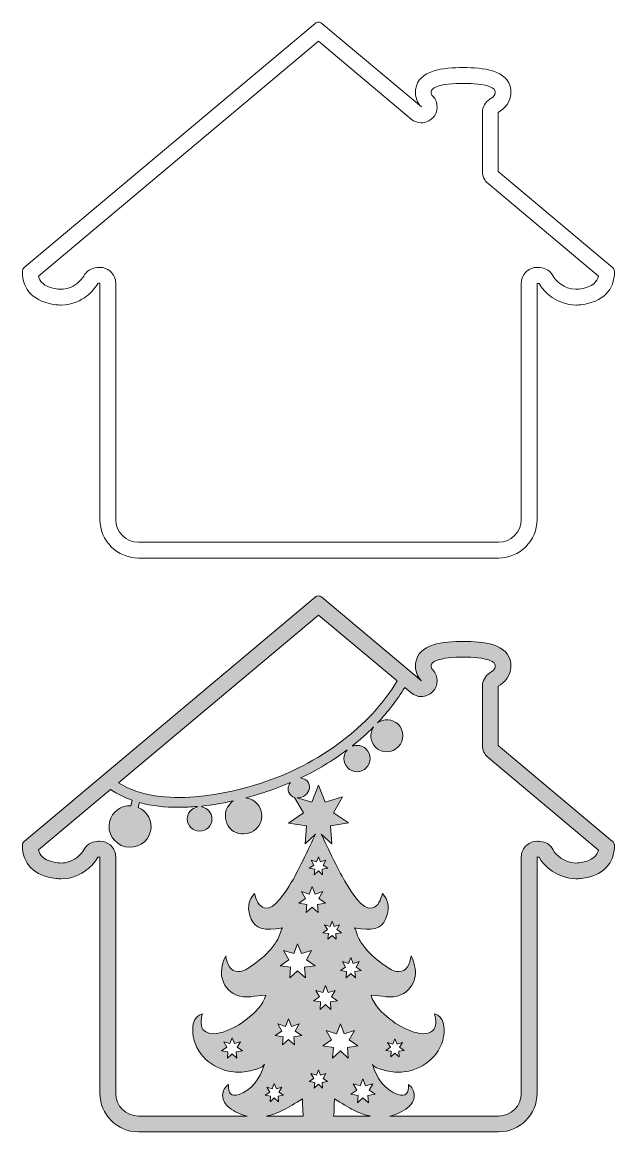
# Model space of a CAD drawing. Header units: millimetres. Extents: x -179 to 704, y -319 to -8.
# Drawn here: x 355.9 to 521.9, y -318.8 to -8.2 of the extents above; entities that cross this region are included whole.
import ezdxf

# ---------------------------------------------------------------- set-up
doc = ezdxf.new("R2010")
doc.units = ezdxf.units.MM
doc.header["$MEASUREMENT"] = 0
doc.layers.add('Layer 2', color=7, linetype='Continuous')
doc.layers.add('Layer 7', color=7, linetype='Continuous')

msp = doc.modelspace()

# ---------------------------------------------------------------- hatches: boundary and pattern name
at = {"layer": 'Layer 2'}
h = msp.add_hatch(color=4, dxfattribs=at)
h.dxf.hatch_style = 2
edge = h.paths.add_edge_path()
edge.add_spline(control_points=[(521.24, -237.54), (521.24, -237.54), (489.19, -210.65), (489.19, -210.65), (489.19, -210.65), (489.19, -194.13), (489.19, -194.13), (490.81, -193.1), (493.13, -191.21), (492.71, -187.69), (492.06, -182.18), (484.8, -181.54), (479.39, -181.54), (473.99, -181.54), (466.73, -182.18), (466.07, -187.69), (465.81, -189.9), (466.62, -191.46), (467.67, -192.57), (467.67, -192.57), (439.76, -169.17), (439.76, -169.17), (439.5, -168.95), (439.18, -168.84), (438.86, -168.84), (438.53, -168.84), (438.21, -168.95), (437.95, -169.17), (437.95, -169.17), (356.46, -237.54), (356.46, -237.54), (356.15, -237.81), (355.96, -238.19), (355.96, -238.6), (355.88, -243.8), (359.28, -247.2), (365.3, -247.93), (365.8, -247.99), (366.29, -248.02), (366.76, -248.02), (369.94, -248.02), (372.38, -246.7), (373.93, -245.51), (375.27, -244.48), (376.43, -243.14), (377.05, -241.96), (377.25, -241.95), (377.45, -241.93), (377.64, -241.9), (377.64, -241.9), (377.64, -308.07), (377.64, -308.07), (377.64, -314.01), (382.47, -318.84), (388.41, -318.84), (388.41, -318.84), (489.3, -318.84), (489.3, -318.84), (495.25, -318.84), (500.08, -314.01), (500.08, -308.07), (500.08, -308.07), (500.08, -241.91), (500.08, -241.91), (500.27, -241.94), (500.47, -241.95), (500.66, -241.97), (501.94, -244.44), (505.76, -248.01), (510.98, -248.01), (510.98, -248.01), (510.98, -248.01), (510.98, -248.01), (511.45, -248.01), (511.93, -247.99), (512.41, -247.93), (518.45, -247.2), (521.85, -243.79), (521.74, -238.59), (521.73, -238.19), (521.55, -237.81), (521.24, -237.54)], knot_values=[0, 0, 0, 0, 1, 1, 1, 2, 2, 2, 3, 3, 3, 4, 4, 4, 5, 5, 5, 6, 6, 6, 7, 7, 7, 8, 8, 8, 9, 9, 9, 10, 10, 10, 11, 11, 11, 12, 12, 12, 13, 13, 13, 14, 14, 14, 15, 15, 15, 16, 16, 16, 17, 17, 17, 18, 18, 18, 19, 19, 19, 20, 20, 20, 21, 21, 21, 22, 22, 22, 23, 23, 23, 24, 24, 24, 25, 25, 25, 26, 26, 26, 27, 27, 27, 27], degree=3, periodic=1)
edge = h.paths.add_edge_path()
edge.add_spline(control_points=[(438.86, -174.18), (438.86, -174.18), (460.86, -192.64), (460.86, -192.64), (453.39, -205.29), (439.15, -215.97), (422.56, -221.29), (414.43, -223.89), (395.04, -228.8), (382.83, -221.19), (382.83, -221.19), (438.86, -174.18), (438.86, -174.18)], knot_values=[0, 0, 0, 0, 1, 1, 1, 2, 2, 2, 3, 3, 3, 4, 4, 4, 4], degree=3, periodic=1)
edge = h.paths.add_edge_path()
edge.add_spline(control_points=[(416.6, -308.37), (414.34, -309.08), (413.57, -308.08), (413.64, -305.61), (412.72, -306.1), (412.03, -307.51), (412.02, -308.67), (412.01, -310.04), (412.84, -311.27), (413.83, -312.05), (415.39, -313.28), (417.09, -314.05), (418.85, -314.42), (418.85, -314.42), (388.41, -314.42), (388.41, -314.42), (384.91, -314.42), (382.07, -311.57), (382.07, -308.07), (382.07, -308.07), (382.07, -241.9), (382.07, -241.9), (382.07, -240.61), (381.5, -239.39), (380.53, -238.55), (379.72, -237.86), (378.69, -237.48), (377.64, -237.48), (377.42, -237.48), (377.2, -237.5), (376.98, -237.53), (376.92, -237.54), (376.86, -237.55), (376.8, -237.55), (375.25, -237.64), (373.86, -238.53), (373.13, -239.91), (372.86, -240.43), (372.15, -241.3), (371.23, -242.01), (369.86, -243.06), (368.35, -243.6), (366.76, -243.6), (366.46, -243.6), (366.15, -243.58), (365.83, -243.54), (363.87, -243.3), (362.36, -242.7), (361.46, -241.81), (360.97, -241.31), (360.64, -240.7), (360.49, -239.94), (360.49, -239.94), (380.63, -223.04), (380.63, -223.04), (382.51, -224.31), (384.56, -225.29), (386.7, -226.03), (386.7, -226.03), (386.35, -227.57), (386.35, -227.57), (383.55, -227.42), (380.98, -229.26), (380.34, -232.05), (379.62, -235.18), (381.6, -238.3), (384.77, -239.03), (387.94, -239.76), (391.1, -237.82), (391.82, -234.69), (392.46, -231.91), (390.95, -229.12), (388.37, -228.03), (388.37, -228.03), (388.69, -226.65), (388.69, -226.65), (392.22, -227.62), (395.96, -228), (399.67, -228), (401.45, -228), (403.22, -227.91), (404.97, -227.76), (404.97, -227.76), (404.97, -227.89), (404.97, -227.89), (403.35, -228.18), (402.12, -229.57), (402.12, -231.25), (402.12, -233.13), (403.66, -234.66), (405.58, -234.66), (407.49, -234.66), (409.03, -233.13), (409.03, -231.25), (409.03, -229.57), (407.8, -228.18), (406.18, -227.89), (406.18, -227.89), (406.18, -227.64), (406.18, -227.64), (409.31, -227.31), (412.29, -226.78), (414.99, -226.19), (413.67, -227.1), (412.8, -228.63), (412.8, -230.37), (412.8, -230.85), (412.87, -231.32), (413, -231.76), (413.41, -233.77), (415.16, -235.3), (417.29, -235.42), (417.49, -235.44), (417.69, -235.46), (417.89, -235.46), (420.7, -235.46), (422.98, -233.18), (422.98, -230.37), (422.98, -227.78), (421.05, -225.65), (418.56, -225.33), (420.42, -224.84), (422.06, -224.35), (423.41, -223.92), (426.01, -223.08), (428.55, -222.13), (431.01, -221.07), (430.34, -221.92), (430.17, -223.05), (430.66, -223.98), (430.98, -224.59), (431.52, -225.01), (432.15, -225.22), (432.15, -225.22), (434.64, -229.52), (434.64, -229.52), (434.64, -229.52), (430.44, -232.41), (430.44, -232.41), (430.44, -232.41), (435.48, -233.16), (435.48, -233.16), (435.48, -233.16), (435.12, -238.25), (435.12, -238.25), (435.12, -238.25), (438.03, -235.55), (438.03, -235.55), (436.38, -239.07), (432.68, -246.87), (431.16, -249.18), (429.66, -251.46), (426.65, -256.94), (423.68, -256.18), (422.15, -255.79), (421.41, -253.84), (420.9, -252.13), (418.97, -254.22), (418.87, -256.65), (420.05, -259.32), (421.23, -262), (423.85, -262.71), (428.75, -261.72), (428.53, -261.76), (427.83, -264.17), (427.66, -264.52), (427.08, -265.65), (426.37, -266.67), (425.58, -267.6), (424.02, -269.45), (422.16, -270.94), (420.27, -272.29), (419.07, -273.14), (417.79, -273.97), (416.39, -274), (414.12, -274.04), (413.19, -271.84), (412.9, -269.61), (412.07, -270.69), (411.49, -273.93), (411.74, -275.25), (412.19, -277.74), (413.67, -279.6), (415.74, -280.48), (418.6, -281.69), (421.22, -280.66), (424.09, -280.6), (423.46, -283.35), (420.85, -285.65), (418.92, -287.21), (416.87, -288.88), (414.56, -290.14), (412.13, -290.9), (410.56, -291.39), (408.36, -291.81), (406.93, -290.6), (406.28, -290.06), (406.01, -289.31), (405.99, -288.41), (405.98, -288.16), (406.2, -285.89), (406.34, -285.86), (403.65, -286.37), (403.37, -289.75), (403.81, -292.2), (404.87, -298.13), (410.15, -301.51), (415.05, -302.07), (416.63, -302.25), (418.23, -302.15), (419.78, -301.76), (420.54, -301.57), (423.43, -300.93), (423.7, -299.95), (422.61, -303.85), (420.12, -307.26), (416.6, -308.37)], knot_values=[0, 0, 0, 0, 1, 1, 1, 2, 2, 2, 3, 3, 3, 4, 4, 4, 5, 5, 5, 6, 6, 6, 7, 7, 7, 8, 8, 8, 9, 9, 9, 10, 10, 10, 11, 11, 11, 12, 12, 12, 13, 13, 13, 14, 14, 14, 15, 15, 15, 16, 16, 16, 17, 17, 17, 18, 18, 18, 19, 19, 19, 20, 20, 20, 21, 21, 21, 22, 22, 22, 23, 23, 23, 24, 24, 24, 25, 25, 25, 26, 26, 26, 27, 27, 27, 28, 28, 28, 29, 29, 29, 30, 30, 30, 31, 31, 31, 32, 32, 32, 33, 33, 33, 34, 34, 34, 35, 35, 35, 36, 36, 36, 37, 37, 37, 38, 38, 38, 39, 39, 39, 40, 40, 40, 41, 41, 41, 42, 42, 42, 43, 43, 43, 44, 44, 44, 45, 45, 45, 46, 46, 46, 47, 47, 47, 48, 48, 48, 49, 49, 49, 50, 50, 50, 51, 51, 51, 52, 52, 52, 53, 53, 53, 54, 54, 54, 55, 55, 55, 56, 56, 56, 57, 57, 57, 58, 58, 58, 59, 59, 59, 60, 60, 60, 61, 61, 61, 62, 62, 62, 63, 63, 63, 64, 64, 64, 65, 65, 65, 66, 66, 66, 67, 67, 67, 68, 68, 68, 69, 69, 69, 70, 70, 70, 71, 71, 71, 72, 72, 72, 72], degree=3, periodic=1)
h.paths.add_polyline_path([(441.44, -245.07), (439.89, -245.31), (440, -246.87), (438.85, -245.81), (437.69, -246.87), (437.81, -245.31), (436.25, -245.07), (437.55, -244.18), (436.77, -242.82), (438.27, -243.28), (438.85, -241.82), (439.43, -243.28), (440.93, -242.82), (440.15, -244.18)])
h.paths.add_polyline_path([(445.26, -263.12), (443.71, -263.36), (443.82, -264.93), (442.67, -263.86), (441.51, -264.93), (441.63, -263.36), (440.07, -263.12), (441.37, -262.24), (440.59, -260.87), (442.09, -261.33), (442.67, -259.87), (443.25, -261.33), (444.75, -260.87), (443.97, -262.24)])
h.paths.add_polyline_path([(445.57, -271.18), (447.26, -271.7), (447.91, -270.06), (448.56, -271.7), (450.26, -271.18), (449.37, -272.72), (450.83, -273.72), (449.08, -273.99), (449.21, -275.76), (447.91, -274.55), (446.61, -275.76), (446.74, -273.99), (444.99, -273.72), (446.45, -272.72)])
h.paths.add_polyline_path([(442.33, -284.56), (440.82, -283.16), (439.3, -284.56), (439.45, -282.5), (437.42, -282.19), (439.12, -281.03), (438.09, -279.24), (440.06, -279.84), (440.82, -277.92), (441.58, -279.84), (443.55, -279.24), (442.52, -281.03), (444.22, -282.19), (442.18, -282.5)])
h.paths.add_polyline_path([(433.36, -254.85), (435.22, -253.57), (434.1, -251.61), (436.26, -252.27), (437.09, -250.17), (437.92, -252.27), (440.08, -251.61), (438.95, -253.57), (440.82, -254.85), (438.58, -255.19), (438.75, -257.44), (437.09, -255.91), (435.43, -257.44), (435.59, -255.19)])
h.paths.add_polyline_path([(434.17, -291.89), (431.94, -292.24), (432.1, -294.49), (430.44, -292.96), (428.78, -294.49), (428.94, -292.24), (426.71, -291.89), (428.57, -290.62), (427.45, -288.66), (429.61, -289.32), (430.44, -287.22), (431.27, -289.32), (433.43, -288.66), (432.3, -290.62)])
h.paths.add_polyline_path([(415.96, -298.2), (414.66, -296.99), (413.36, -298.2), (413.49, -296.43), (411.74, -296.16), (413.2, -295.16), (412.31, -293.62), (414.01, -294.14), (414.66, -292.5), (415.31, -294.14), (417, -293.62), (416.12, -295.16), (417.58, -296.16), (415.83, -296.43)])
h.paths.add_polyline_path([(425.19, -307.72), (424.41, -306.36), (425.91, -306.82), (426.49, -305.35), (427.06, -306.82), (428.57, -306.36), (427.78, -307.72), (429.08, -308.61), (427.53, -308.85), (427.64, -310.41), (426.49, -309.35), (425.33, -310.41), (425.45, -308.85), (423.89, -308.61)])
edge = h.paths.add_edge_path()
edge.add_spline(control_points=[(424.28, -314.42), (425.87, -314.11), (427.44, -313.56), (428.92, -312.8), (430.63, -311.94), (432.25, -310.86), (434.36, -309.6), (434.47, -311.22), (434.36, -312.96), (434.61, -314.42), (434.61, -314.42), (424.28, -314.42), (424.28, -314.42)], knot_values=[0, 0, 0, 0, 1, 1, 1, 2, 2, 2, 3, 3, 3, 4, 4, 4, 4], degree=3, periodic=1)
h.paths.add_polyline_path([(433, -273.74), (430.81, -275.76), (431.03, -272.79), (428.09, -272.34), (430.54, -270.66), (429.06, -268.08), (431.91, -268.95), (433, -266.18), (434.09, -268.95), (436.94, -268.08), (435.46, -270.66), (437.91, -272.34), (434.97, -272.79), (435.19, -275.76)])
h.paths.add_polyline_path([(439.99, -306.58), (438.84, -305.52), (437.68, -306.58), (437.8, -305.01), (436.24, -304.78), (437.54, -303.89), (436.76, -302.53), (438.26, -302.99), (438.84, -301.52), (439.42, -302.99), (440.92, -302.53), (440.14, -303.89), (441.43, -304.78), (439.88, -305.01)])
h.paths.add_polyline_path([(440.07, -294.78), (442.53, -293.1), (441.05, -290.52), (443.89, -291.39), (444.99, -288.62), (446.08, -291.39), (448.93, -290.52), (447.44, -293.1), (449.9, -294.78), (446.96, -295.23), (447.17, -298.2), (444.99, -296.18), (442.8, -298.2), (443.02, -295.23)])
edge = h.paths.add_edge_path()
edge.add_spline(control_points=[(443.09, -314.42), (443.33, -312.96), (443.23, -311.22), (443.34, -309.6), (445.45, -310.86), (447.07, -311.94), (448.77, -312.8), (450.26, -313.56), (451.83, -314.11), (453.42, -314.42), (453.42, -314.42), (443.09, -314.42), (443.09, -314.42)], knot_values=[0, 0, 0, 0, 1, 1, 1, 2, 2, 2, 3, 3, 3, 4, 4, 4, 4], degree=3, periodic=1)
h.paths.add_polyline_path([(452.68, -308.63), (452.83, -310.69), (451.31, -309.29), (449.8, -310.69), (449.95, -308.63), (447.91, -308.32), (449.61, -307.16), (448.58, -305.37), (450.56, -305.97), (451.31, -304.05), (452.07, -305.97), (454.04, -305.37), (453.02, -307.16), (454.72, -308.32)])
edge = h.paths.add_edge_path()
edge.add_spline(control_points=[(511.87, -243.54), (511.58, -243.58), (511.28, -243.59), (510.98, -243.59), (507.58, -243.59), (505.21, -241.13), (504.59, -239.93), (503.87, -238.54), (502.46, -237.63), (500.9, -237.55), (500.84, -237.55), (500.78, -237.54), (500.73, -237.53), (500.51, -237.5), (500.3, -237.49), (500.08, -237.49), (499.03, -237.49), (498, -237.86), (497.19, -238.56), (496.22, -239.4), (495.66, -240.62), (495.66, -241.91), (495.66, -241.91), (495.66, -308.07), (495.66, -308.07), (495.66, -311.57), (492.81, -314.42), (489.3, -314.42), (489.3, -314.42), (458.85, -314.42), (458.85, -314.42), (460.61, -314.05), (462.31, -313.28), (463.87, -312.05), (464.86, -311.27), (465.69, -310.04), (465.67, -308.67), (465.66, -307.51), (464.97, -306.1), (464.06, -305.61), (464.12, -308.08), (463.36, -309.08), (461.09, -308.37), (457.58, -307.26), (455.09, -303.85), (453.99, -299.95), (454.27, -300.93), (457.15, -301.57), (457.92, -301.76), (459.47, -302.15), (461.07, -302.25), (462.65, -302.07), (467.55, -301.51), (472.82, -298.13), (473.89, -292.2), (474.32, -289.75), (474.04, -286.37), (471.36, -285.86), (471.5, -285.89), (471.72, -288.16), (471.71, -288.41), (471.69, -289.31), (471.41, -290.06), (470.77, -290.6), (469.34, -291.81), (467.14, -291.39), (465.56, -290.9), (463.14, -290.14), (460.83, -288.88), (458.77, -287.21), (456.85, -285.65), (454.24, -283.35), (453.61, -280.6), (456.48, -280.66), (459.09, -281.69), (461.96, -280.48), (464.03, -279.6), (465.5, -277.74), (465.96, -275.25), (466.21, -273.93), (465.63, -270.69), (464.8, -269.61), (464.5, -271.84), (463.57, -274.04), (461.31, -274), (459.91, -273.97), (458.62, -273.14), (457.43, -272.29), (455.53, -270.94), (453.68, -269.45), (452.12, -267.6), (451.33, -266.67), (450.62, -265.65), (450.04, -264.52), (449.87, -264.17), (449.17, -261.76), (448.95, -261.72), (453.85, -262.71), (456.47, -262), (457.65, -259.32), (458.82, -256.65), (458.72, -254.22), (456.8, -252.13), (456.29, -253.84), (455.55, -255.79), (454.02, -256.18), (451.05, -256.94), (448.03, -251.46), (446.54, -249.18), (444.94, -246.75), (441.27, -238.98), (439.64, -235.51), (439.64, -235.51), (442.61, -238.23), (442.61, -238.23), (442.61, -238.23), (442.22, -233.15), (442.22, -233.15), (442.22, -233.15), (447.26, -232.36), (447.26, -232.36), (447.26, -232.36), (443.05, -229.5), (443.05, -229.5), (443.05, -229.5), (445.57, -225.07), (445.57, -225.07), (445.57, -225.07), (440.71, -226.57), (440.71, -226.57), (440.71, -226.57), (438.82, -221.84), (438.82, -221.84), (438.82, -221.84), (436.96, -226.58), (436.96, -226.58), (436.96, -226.58), (432.93, -225.36), (432.93, -225.36), (433.49, -225.39), (434.07, -225.27), (434.62, -224.98), (436.11, -224.2), (436.75, -222.49), (436.05, -221.16), (435.62, -220.33), (434.76, -219.85), (433.82, -219.79), (438.52, -217.55), (442.89, -214.91), (446.86, -211.94), (446.3, -212.59), (445.96, -213.42), (445.96, -214.34), (445.96, -216.38), (447.61, -218.03), (449.65, -218.03), (451.69, -218.03), (453.34, -216.38), (453.34, -214.34), (453.34, -212.31), (451.69, -210.66), (449.65, -210.66), (449.22, -210.66), (448.81, -210.73), (448.42, -210.87), (448.42, -210.87), (448.37, -210.78), (448.37, -210.78), (450.48, -209.12), (452.46, -207.36), (454.3, -205.51), (454.3, -205.51), (454.31, -205.52), (454.31, -205.52), (453.11, -207.3), (453.31, -209.72), (454.88, -211.23), (456.65, -212.94), (459.49, -212.86), (461.22, -211.07), (462.95, -209.27), (462.91, -206.44), (461.14, -204.73), (459.56, -203.22), (457.14, -203.11), (455.41, -204.37), (455.41, -204.37), (455.4, -204.37), (455.4, -204.37), (458.34, -201.27), (460.9, -197.94), (463.01, -194.44), (463.01, -194.44), (464.82, -195.96), (464.82, -195.96), (465.65, -196.65), (466.66, -197), (467.66, -197), (468.84, -197), (470.01, -196.53), (470.88, -195.61), (472.48, -193.92), (472.49, -191.26), (470.89, -189.55), (470.5, -189.14), (470.39, -188.8), (470.46, -188.21), (470.5, -187.91), (470.57, -187.33), (472.34, -186.75), (474.72, -185.96), (478.24, -185.96), (479.39, -185.96), (480.55, -185.96), (484.07, -185.96), (486.45, -186.75), (488.22, -187.33), (488.28, -187.9), (488.32, -188.21), (488.38, -188.75), (488.46, -189.36), (486.82, -190.4), (485.54, -191.21), (484.77, -192.62), (484.77, -194.13), (484.77, -194.13), (484.77, -210.65), (484.77, -210.65), (484.77, -211.96), (485.35, -213.2), (486.35, -214.04), (486.35, -214.04), (517.24, -239.96), (517.24, -239.96), (516.97, -241.31), (515.9, -243.05), (511.87, -243.54)], knot_values=[0, 0, 0, 0, 1, 1, 1, 2, 2, 2, 3, 3, 3, 4, 4, 4, 5, 5, 5, 6, 6, 6, 7, 7, 7, 8, 8, 8, 9, 9, 9, 10, 10, 10, 11, 11, 11, 12, 12, 12, 13, 13, 13, 14, 14, 14, 15, 15, 15, 16, 16, 16, 17, 17, 17, 18, 18, 18, 19, 19, 19, 20, 20, 20, 21, 21, 21, 22, 22, 22, 23, 23, 23, 24, 24, 24, 25, 25, 25, 26, 26, 26, 27, 27, 27, 28, 28, 28, 29, 29, 29, 30, 30, 30, 31, 31, 31, 32, 32, 32, 33, 33, 33, 34, 34, 34, 35, 35, 35, 36, 36, 36, 37, 37, 37, 38, 38, 38, 39, 39, 39, 40, 40, 40, 41, 41, 41, 42, 42, 42, 43, 43, 43, 44, 44, 44, 45, 45, 45, 46, 46, 46, 47, 47, 47, 48, 48, 48, 49, 49, 49, 50, 50, 50, 51, 51, 51, 52, 52, 52, 53, 53, 53, 54, 54, 54, 55, 55, 55, 56, 56, 56, 57, 57, 57, 58, 58, 58, 59, 59, 59, 60, 60, 60, 61, 61, 61, 62, 62, 62, 63, 63, 63, 64, 64, 64, 65, 65, 65, 66, 66, 66, 67, 67, 67, 68, 68, 68, 69, 69, 69, 70, 70, 70, 71, 71, 71, 72, 72, 72, 73, 73, 73, 74, 74, 74, 75, 75, 75, 76, 76, 76, 77, 77, 77, 78, 78, 78, 79, 79, 79, 79], degree=3, periodic=1)
h.paths.add_polyline_path([(458.2, -293.82), (459.71, -294.28), (460.28, -292.82), (460.86, -294.28), (462.36, -293.82), (461.58, -295.18), (462.88, -296.07), (461.32, -296.31), (461.44, -297.88), (460.28, -296.81), (459.13, -297.88), (459.24, -296.31), (457.69, -296.07), (458.99, -295.18)])

# ---------------------------------------------------------------- linework, layer by layer
at = {"layer": 'Layer 2', "lineweight": 0}
for points in [[(441.44, -245.07), (439.89, -245.31), (440, -246.87), (438.85, -245.81), (437.69, -246.87), (437.81, -245.31), (436.25, -245.07), (437.55, -244.18), (436.77, -242.82), (438.27, -243.28), (438.85, -241.82), (439.43, -243.28), (440.93, -242.82), (440.15, -244.18), (441.44, -245.07)], [(433.36, -254.85), (435.22, -253.57), (434.1, -251.61), (436.26, -252.27), (437.09, -250.17), (437.92, -252.27), (440.08, -251.61), (438.95, -253.57), (440.82, -254.85), (438.58, -255.19), (438.75, -257.44), (437.09, -255.91), (435.43, -257.44), (435.59, -255.19), (433.36, -254.85)], [(445.26, -263.12), (443.71, -263.36), (443.82, -264.93), (442.67, -263.86), (441.51, -264.93), (441.63, -263.36), (440.07, -263.12), (441.37, -262.24), (440.59, -260.87), (442.09, -261.33), (442.67, -259.87), (443.25, -261.33), (444.75, -260.87), (443.97, -262.24), (445.26, -263.12)], [(433, -273.74), (430.81, -275.76), (431.03, -272.79), (428.09, -272.34), (430.54, -270.66), (429.06, -268.08), (431.91, -268.95), (433, -266.18), (434.09, -268.95), (436.94, -268.08), (435.46, -270.66), (437.91, -272.34), (434.97, -272.79), (435.19, -275.76), (433, -273.74)], [(445.57, -271.18), (447.26, -271.7), (447.91, -270.06), (448.56, -271.7), (450.26, -271.18), (449.37, -272.72), (450.83, -273.72), (449.08, -273.99), (449.21, -275.76), (447.91, -274.55), (446.61, -275.76), (446.74, -273.99), (444.99, -273.72), (446.45, -272.72), (445.57, -271.18)], [(442.33, -284.56), (440.82, -283.16), (439.3, -284.56), (439.45, -282.5), (437.42, -282.19), (439.12, -281.03), (438.09, -279.24), (440.06, -279.84), (440.82, -277.92), (441.58, -279.84), (443.55, -279.24), (442.52, -281.03), (444.22, -282.19), (442.18, -282.5), (442.33, -284.56)], [(434.17, -291.89), (431.94, -292.24), (432.1, -294.49), (430.44, -292.96), (428.78, -294.49), (428.94, -292.24), (426.71, -291.89), (428.57, -290.62), (427.45, -288.66), (429.61, -289.32), (430.44, -287.22), (431.27, -289.32), (433.43, -288.66), (432.3, -290.62), (434.17, -291.89)], [(440.07, -294.78), (442.53, -293.1), (441.05, -290.52), (443.89, -291.39), (444.99, -288.62), (446.08, -291.39), (448.93, -290.52), (447.44, -293.1), (449.9, -294.78), (446.96, -295.23), (447.17, -298.2), (444.99, -296.18), (442.8, -298.2), (443.02, -295.23), (440.07, -294.78)], [(415.96, -298.2), (414.66, -296.99), (413.36, -298.2), (413.49, -296.43), (411.74, -296.16), (413.2, -295.16), (412.31, -293.62), (414.01, -294.14), (414.66, -292.5), (415.31, -294.14), (417, -293.62), (416.12, -295.16), (417.58, -296.16), (415.83, -296.43), (415.96, -298.2)], [(458.2, -293.82), (459.71, -294.28), (460.28, -292.82), (460.86, -294.28), (462.36, -293.82), (461.58, -295.18), (462.88, -296.07), (461.32, -296.31), (461.44, -297.88), (460.28, -296.81), (459.13, -297.88), (459.24, -296.31), (457.69, -296.07), (458.99, -295.18), (458.2, -293.82)], [(439.99, -306.58), (438.84, -305.52), (437.68, -306.58), (437.8, -305.01), (436.24, -304.78), (437.54, -303.89), (436.76, -302.53), (438.26, -302.99), (438.84, -301.52), (439.42, -302.99), (440.92, -302.53), (440.14, -303.89), (441.43, -304.78), (439.88, -305.01), (439.99, -306.58)], [(452.68, -308.63), (452.83, -310.69), (451.31, -309.29), (449.8, -310.69), (449.95, -308.63), (447.91, -308.32), (449.61, -307.16), (448.58, -305.37), (450.56, -305.97), (451.31, -304.05), (452.07, -305.97), (454.04, -305.37), (453.02, -307.16), (454.72, -308.32), (452.68, -308.63)], [(425.19, -307.72), (424.41, -306.36), (425.91, -306.82), (426.49, -305.35), (427.06, -306.82), (428.57, -306.36), (427.78, -307.72), (429.08, -308.61), (427.53, -308.85), (427.64, -310.41), (426.49, -309.35), (425.33, -310.41), (425.45, -308.85), (423.89, -308.61), (425.19, -307.72)]]:
    msp.add_lwpolyline(points, dxfattribs=at)
for points, knots in [([(521.24, -237.54), (521.24, -237.54), (489.19, -210.65), (489.19, -210.65), (489.19, -210.65), (489.19, -194.13), (489.19, -194.13), (490.81, -193.1), (493.13, -191.21), (492.71, -187.69), (492.06, -182.18), (484.8, -181.54), (479.39, -181.54), (473.99, -181.54), (466.73, -182.18), (466.07, -187.69), (465.81, -189.9), (466.62, -191.46), (467.67, -192.57), (467.67, -192.57), (439.76, -169.17), (439.76, -169.17), (439.5, -168.95), (439.18, -168.84), (438.86, -168.84), (438.53, -168.84), (438.21, -168.95), (437.95, -169.17), (437.95, -169.17), (356.46, -237.54), (356.46, -237.54), (356.15, -237.81), (355.96, -238.19), (355.96, -238.6), (355.88, -243.8), (359.28, -247.2), (365.3, -247.93), (365.8, -247.99), (366.29, -248.02), (366.76, -248.02), (369.94, -248.02), (372.38, -246.7), (373.93, -245.51), (375.27, -244.48), (376.43, -243.14), (377.05, -241.96), (377.25, -241.95), (377.45, -241.93), (377.64, -241.9), (377.64, -241.9), (377.64, -308.07), (377.64, -308.07), (377.64, -314.01), (382.47, -318.84), (388.41, -318.84), (388.41, -318.84), (489.3, -318.84), (489.3, -318.84), (495.25, -318.84), (500.08, -314.01), (500.08, -308.07), (500.08, -308.07), (500.08, -241.91), (500.08, -241.91), (500.27, -241.94), (500.47, -241.95), (500.66, -241.97), (501.94, -244.44), (505.76, -248.01), (510.98, -248.01), (510.98, -248.01), (510.98, -248.01), (510.98, -248.01), (511.45, -248.01), (511.93, -247.99), (512.41, -247.93), (518.45, -247.2), (521.85, -243.79), (521.74, -238.59), (521.73, -238.19), (521.55, -237.81), (521.24, -237.54)], [0, 0, 0, 0, 1, 1, 1, 2, 2, 2, 3, 3, 3, 4, 4, 4, 5, 5, 5, 6, 6, 6, 7, 7, 7, 8, 8, 8, 9, 9, 9, 10, 10, 10, 11, 11, 11, 12, 12, 12, 13, 13, 13, 14, 14, 14, 15, 15, 15, 16, 16, 16, 17, 17, 17, 18, 18, 18, 19, 19, 19, 20, 20, 20, 21, 21, 21, 22, 22, 22, 23, 23, 23, 24, 24, 24, 25, 25, 25, 26, 26, 26, 27, 27, 27, 27]), ([(438.86, -174.18), (438.86, -174.18), (460.86, -192.64), (460.86, -192.64), (453.39, -205.29), (439.15, -215.97), (422.56, -221.29), (414.43, -223.89), (395.04, -228.8), (382.83, -221.19), (382.83, -221.19), (438.86, -174.18), (438.86, -174.18)], [0, 0, 0, 0, 1, 1, 1, 2, 2, 2, 3, 3, 3, 4, 4, 4, 4]), ([(511.87, -243.54), (511.58, -243.58), (511.28, -243.59), (510.98, -243.59), (507.58, -243.59), (505.21, -241.13), (504.59, -239.93), (503.87, -238.54), (502.46, -237.63), (500.9, -237.55), (500.84, -237.55), (500.78, -237.54), (500.73, -237.53), (500.51, -237.5), (500.3, -237.49), (500.08, -237.49), (499.03, -237.49), (498, -237.86), (497.19, -238.56), (496.22, -239.4), (495.66, -240.62), (495.66, -241.91), (495.66, -241.91), (495.66, -308.07), (495.66, -308.07), (495.66, -311.57), (492.81, -314.42), (489.3, -314.42), (489.3, -314.42), (458.85, -314.42), (458.85, -314.42), (460.61, -314.05), (462.31, -313.28), (463.87, -312.05), (464.86, -311.27), (465.69, -310.04), (465.67, -308.67), (465.66, -307.51), (464.97, -306.1), (464.06, -305.61), (464.12, -308.08), (463.36, -309.08), (461.09, -308.37), (457.58, -307.26), (455.09, -303.85), (453.99, -299.95), (454.27, -300.93), (457.15, -301.57), (457.92, -301.76), (459.47, -302.15), (461.07, -302.25), (462.65, -302.07), (467.55, -301.51), (472.82, -298.13), (473.89, -292.2), (474.32, -289.75), (474.04, -286.37), (471.36, -285.86), (471.5, -285.89), (471.72, -288.16), (471.71, -288.41), (471.69, -289.31), (471.41, -290.06), (470.77, -290.6), (469.34, -291.81), (467.14, -291.39), (465.56, -290.9), (463.14, -290.14), (460.83, -288.88), (458.77, -287.21), (456.85, -285.65), (454.24, -283.35), (453.61, -280.6), (456.48, -280.66), (459.09, -281.69), (461.96, -280.48), (464.03, -279.6), (465.5, -277.74), (465.96, -275.25), (466.21, -273.93), (465.63, -270.69), (464.8, -269.61), (464.5, -271.84), (463.57, -274.04), (461.31, -274), (459.91, -273.97), (458.62, -273.14), (457.43, -272.29), (455.53, -270.94), (453.68, -269.45), (452.12, -267.6), (451.33, -266.67), (450.62, -265.65), (450.04, -264.52), (449.87, -264.17), (449.17, -261.76), (448.95, -261.72), (453.85, -262.71), (456.47, -262), (457.65, -259.32), (458.82, -256.65), (458.72, -254.22), (456.8, -252.13), (456.29, -253.84), (455.55, -255.79), (454.02, -256.18), (451.05, -256.94), (448.03, -251.46), (446.54, -249.18), (444.94, -246.75), (441.27, -238.98), (439.64, -235.51), (439.64, -235.51), (442.61, -238.23), (442.61, -238.23), (442.61, -238.23), (442.22, -233.15), (442.22, -233.15), (442.22, -233.15), (447.26, -232.36), (447.26, -232.36), (447.26, -232.36), (443.05, -229.5), (443.05, -229.5), (443.05, -229.5), (445.57, -225.07), (445.57, -225.07), (445.57, -225.07), (440.71, -226.57), (440.71, -226.57), (440.71, -226.57), (438.82, -221.84), (438.82, -221.84), (438.82, -221.84), (436.96, -226.58), (436.96, -226.58), (436.96, -226.58), (432.93, -225.36), (432.93, -225.36), (433.49, -225.39), (434.07, -225.27), (434.62, -224.98), (436.11, -224.2), (436.75, -222.49), (436.05, -221.16), (435.62, -220.33), (434.76, -219.85), (433.82, -219.79), (438.52, -217.55), (442.89, -214.91), (446.86, -211.94), (446.3, -212.59), (445.96, -213.42), (445.96, -214.34), (445.96, -216.38), (447.61, -218.03), (449.65, -218.03), (451.69, -218.03), (453.34, -216.38), (453.34, -214.34), (453.34, -212.31), (451.69, -210.66), (449.65, -210.66), (449.22, -210.66), (448.81, -210.73), (448.42, -210.87), (448.42, -210.87), (448.37, -210.78), (448.37, -210.78), (450.48, -209.12), (452.46, -207.36), (454.3, -205.51), (454.3, -205.51), (454.31, -205.52), (454.31, -205.52), (453.11, -207.3), (453.31, -209.72), (454.88, -211.23), (456.65, -212.94), (459.49, -212.86), (461.22, -211.07), (462.95, -209.27), (462.91, -206.44), (461.14, -204.73), (459.56, -203.22), (457.14, -203.11), (455.41, -204.37), (455.41, -204.37), (455.4, -204.37), (455.4, -204.37), (458.34, -201.27), (460.9, -197.94), (463.01, -194.44), (463.01, -194.44), (464.82, -195.96), (464.82, -195.96), (465.65, -196.65), (466.66, -197), (467.66, -197), (468.84, -197), (470.01, -196.53), (470.88, -195.61), (472.48, -193.92), (472.49, -191.26), (470.89, -189.55), (470.5, -189.14), (470.39, -188.8), (470.46, -188.21), (470.5, -187.91), (470.57, -187.33), (472.34, -186.75), (474.72, -185.96), (478.24, -185.96), (479.39, -185.96), (480.55, -185.96), (484.07, -185.96), (486.45, -186.75), (488.22, -187.33), (488.28, -187.9), (488.32, -188.21), (488.38, -188.75), (488.46, -189.36), (486.82, -190.4), (485.54, -191.21), (484.77, -192.62), (484.77, -194.13), (484.77, -194.13), (484.77, -210.65), (484.77, -210.65), (484.77, -211.96), (485.35, -213.2), (486.35, -214.04), (486.35, -214.04), (517.24, -239.96), (517.24, -239.96), (516.97, -241.31), (515.9, -243.05), (511.87, -243.54)], [0, 0, 0, 0, 1, 1, 1, 2, 2, 2, 3, 3, 3, 4, 4, 4, 5, 5, 5, 6, 6, 6, 7, 7, 7, 8, 8, 8, 9, 9, 9, 10, 10, 10, 11, 11, 11, 12, 12, 12, 13, 13, 13, 14, 14, 14, 15, 15, 15, 16, 16, 16, 17, 17, 17, 18, 18, 18, 19, 19, 19, 20, 20, 20, 21, 21, 21, 22, 22, 22, 23, 23, 23, 24, 24, 24, 25, 25, 25, 26, 26, 26, 27, 27, 27, 28, 28, 28, 29, 29, 29, 30, 30, 30, 31, 31, 31, 32, 32, 32, 33, 33, 33, 34, 34, 34, 35, 35, 35, 36, 36, 36, 37, 37, 37, 38, 38, 38, 39, 39, 39, 40, 40, 40, 41, 41, 41, 42, 42, 42, 43, 43, 43, 44, 44, 44, 45, 45, 45, 46, 46, 46, 47, 47, 47, 48, 48, 48, 49, 49, 49, 50, 50, 50, 51, 51, 51, 52, 52, 52, 53, 53, 53, 54, 54, 54, 55, 55, 55, 56, 56, 56, 57, 57, 57, 58, 58, 58, 59, 59, 59, 60, 60, 60, 61, 61, 61, 62, 62, 62, 63, 63, 63, 64, 64, 64, 65, 65, 65, 66, 66, 66, 67, 67, 67, 68, 68, 68, 69, 69, 69, 70, 70, 70, 71, 71, 71, 72, 72, 72, 73, 73, 73, 74, 74, 74, 75, 75, 75, 76, 76, 76, 77, 77, 77, 78, 78, 78, 79, 79, 79, 79]), ([(416.6, -308.37), (414.34, -309.08), (413.57, -308.08), (413.64, -305.61), (412.72, -306.1), (412.03, -307.51), (412.02, -308.67), (412.01, -310.04), (412.84, -311.27), (413.83, -312.05), (415.39, -313.28), (417.09, -314.05), (418.85, -314.42), (418.85, -314.42), (388.41, -314.42), (388.41, -314.42), (384.91, -314.42), (382.07, -311.57), (382.07, -308.07), (382.07, -308.07), (382.07, -241.9), (382.07, -241.9), (382.07, -240.61), (381.5, -239.39), (380.53, -238.55), (379.72, -237.86), (378.69, -237.48), (377.64, -237.48), (377.42, -237.48), (377.2, -237.5), (376.98, -237.53), (376.92, -237.54), (376.86, -237.55), (376.8, -237.55), (375.25, -237.64), (373.86, -238.53), (373.13, -239.91), (372.86, -240.43), (372.15, -241.3), (371.23, -242.01), (369.86, -243.06), (368.35, -243.6), (366.76, -243.6), (366.46, -243.6), (366.15, -243.58), (365.83, -243.54), (363.87, -243.3), (362.36, -242.7), (361.46, -241.81), (360.97, -241.31), (360.64, -240.7), (360.49, -239.94), (360.49, -239.94), (380.63, -223.04), (380.63, -223.04), (382.51, -224.31), (384.56, -225.29), (386.7, -226.03), (386.7, -226.03), (386.35, -227.57), (386.35, -227.57), (383.55, -227.42), (380.98, -229.26), (380.34, -232.05), (379.62, -235.18), (381.6, -238.3), (384.77, -239.03), (387.94, -239.76), (391.1, -237.82), (391.82, -234.69), (392.46, -231.91), (390.95, -229.12), (388.37, -228.03), (388.37, -228.03), (388.69, -226.65), (388.69, -226.65), (392.22, -227.62), (395.96, -228), (399.67, -228), (401.45, -228), (403.22, -227.91), (404.97, -227.76), (404.97, -227.76), (404.97, -227.89), (404.97, -227.89), (403.35, -228.18), (402.12, -229.57), (402.12, -231.25), (402.12, -233.13), (403.66, -234.66), (405.58, -234.66), (407.49, -234.66), (409.03, -233.13), (409.03, -231.25), (409.03, -229.57), (407.8, -228.18), (406.18, -227.89), (406.18, -227.89), (406.18, -227.64), (406.18, -227.64), (409.31, -227.31), (412.29, -226.78), (414.99, -226.19), (413.67, -227.1), (412.8, -228.63), (412.8, -230.37), (412.8, -230.85), (412.87, -231.32), (413, -231.76), (413.41, -233.77), (415.16, -235.3), (417.29, -235.42), (417.49, -235.44), (417.69, -235.46), (417.89, -235.46), (420.7, -235.46), (422.98, -233.18), (422.98, -230.37), (422.98, -227.78), (421.05, -225.65), (418.56, -225.33), (420.42, -224.84), (422.06, -224.35), (423.41, -223.92), (426.01, -223.08), (428.55, -222.13), (431.01, -221.07), (430.34, -221.92), (430.17, -223.05), (430.66, -223.98), (430.98, -224.59), (431.52, -225.01), (432.15, -225.22), (432.15, -225.22), (434.64, -229.52), (434.64, -229.52), (434.64, -229.52), (430.44, -232.41), (430.44, -232.41), (430.44, -232.41), (435.48, -233.16), (435.48, -233.16), (435.48, -233.16), (435.12, -238.25), (435.12, -238.25), (435.12, -238.25), (438.03, -235.55), (438.03, -235.55), (436.38, -239.07), (432.68, -246.87), (431.16, -249.18), (429.66, -251.46), (426.65, -256.94), (423.68, -256.18), (422.15, -255.79), (421.41, -253.84), (420.9, -252.13), (418.97, -254.22), (418.87, -256.65), (420.05, -259.32), (421.23, -262), (423.85, -262.71), (428.75, -261.72), (428.53, -261.76), (427.83, -264.17), (427.66, -264.52), (427.08, -265.65), (426.37, -266.67), (425.58, -267.6), (424.02, -269.45), (422.16, -270.94), (420.27, -272.29), (419.07, -273.14), (417.79, -273.97), (416.39, -274), (414.12, -274.04), (413.19, -271.84), (412.9, -269.61), (412.07, -270.69), (411.49, -273.93), (411.74, -275.25), (412.19, -277.74), (413.67, -279.6), (415.74, -280.48), (418.6, -281.69), (421.22, -280.66), (424.09, -280.6), (423.46, -283.35), (420.85, -285.65), (418.92, -287.21), (416.87, -288.88), (414.56, -290.14), (412.13, -290.9), (410.56, -291.39), (408.36, -291.81), (406.93, -290.6), (406.28, -290.06), (406.01, -289.31), (405.99, -288.41), (405.98, -288.16), (406.2, -285.89), (406.34, -285.86), (403.65, -286.37), (403.37, -289.75), (403.81, -292.2), (404.87, -298.13), (410.15, -301.51), (415.05, -302.07), (416.63, -302.25), (418.23, -302.15), (419.78, -301.76), (420.54, -301.57), (423.43, -300.93), (423.7, -299.95), (422.61, -303.85), (420.12, -307.26), (416.6, -308.37)], [0, 0, 0, 0, 1, 1, 1, 2, 2, 2, 3, 3, 3, 4, 4, 4, 5, 5, 5, 6, 6, 6, 7, 7, 7, 8, 8, 8, 9, 9, 9, 10, 10, 10, 11, 11, 11, 12, 12, 12, 13, 13, 13, 14, 14, 14, 15, 15, 15, 16, 16, 16, 17, 17, 17, 18, 18, 18, 19, 19, 19, 20, 20, 20, 21, 21, 21, 22, 22, 22, 23, 23, 23, 24, 24, 24, 25, 25, 25, 26, 26, 26, 27, 27, 27, 28, 28, 28, 29, 29, 29, 30, 30, 30, 31, 31, 31, 32, 32, 32, 33, 33, 33, 34, 34, 34, 35, 35, 35, 36, 36, 36, 37, 37, 37, 38, 38, 38, 39, 39, 39, 40, 40, 40, 41, 41, 41, 42, 42, 42, 43, 43, 43, 44, 44, 44, 45, 45, 45, 46, 46, 46, 47, 47, 47, 48, 48, 48, 49, 49, 49, 50, 50, 50, 51, 51, 51, 52, 52, 52, 53, 53, 53, 54, 54, 54, 55, 55, 55, 56, 56, 56, 57, 57, 57, 58, 58, 58, 59, 59, 59, 60, 60, 60, 61, 61, 61, 62, 62, 62, 63, 63, 63, 64, 64, 64, 65, 65, 65, 66, 66, 66, 67, 67, 67, 68, 68, 68, 69, 69, 69, 70, 70, 70, 71, 71, 71, 72, 72, 72, 72]), ([(424.28, -314.42), (425.87, -314.11), (427.44, -313.56), (428.92, -312.8), (430.63, -311.94), (432.25, -310.86), (434.36, -309.6), (434.47, -311.22), (434.36, -312.96), (434.61, -314.42), (434.61, -314.42), (424.28, -314.42), (424.28, -314.42)], [0, 0, 0, 0, 1, 1, 1, 2, 2, 2, 3, 3, 3, 4, 4, 4, 4]), ([(443.09, -314.42), (443.33, -312.96), (443.23, -311.22), (443.34, -309.6), (445.45, -310.86), (447.07, -311.94), (448.77, -312.8), (450.26, -313.56), (451.83, -314.11), (453.42, -314.42), (453.42, -314.42), (443.09, -314.42), (443.09, -314.42)], [0, 0, 0, 0, 1, 1, 1, 2, 2, 2, 3, 3, 3, 4, 4, 4, 4])]:
    msp.add_open_spline(points, degree=3, knots=knots, dxfattribs=at)
at = {"layer": 'Layer 7', "lineweight": 0}
for points, knots in [([(438.86, -8.21), (438.53, -8.21), (438.21, -8.32), (437.95, -8.54), (437.95, -8.54), (356.46, -76.92), (356.46, -76.92), (356.15, -77.18), (355.96, -77.57), (355.96, -77.98), (355.88, -83.17), (359.28, -86.57), (365.3, -87.3), (365.8, -87.36), (366.29, -87.39), (366.76, -87.39), (369.94, -87.39), (372.38, -86.08), (373.93, -84.89), (375.27, -83.86), (376.43, -82.51), (377.05, -81.34), (377.25, -81.33), (377.45, -81.3), (377.64, -81.27), (377.64, -81.27), (377.64, -147.44), (377.64, -147.44), (377.64, -153.38), (382.47, -158.21), (388.41, -158.21), (388.41, -158.21), (489.3, -158.21), (489.3, -158.21), (495.25, -158.21), (500.08, -153.38), (500.08, -147.44), (500.08, -147.44), (500.08, -81.28), (500.08, -81.28), (500.27, -81.31), (500.47, -81.33), (500.66, -81.34), (501.94, -83.81), (505.76, -87.39), (510.98, -87.39), (510.98, -87.39), (510.98, -87.39), (510.98, -87.39), (511.45, -87.39), (511.93, -87.36), (512.41, -87.3), (518.45, -86.57), (521.85, -83.17), (521.74, -77.97), (521.73, -77.56), (521.55, -77.18), (521.24, -76.92), (521.24, -76.92), (489.19, -50.02), (489.19, -50.02), (489.19, -50.02), (489.19, -33.5), (489.19, -33.5), (490.81, -32.47), (493.13, -30.59), (492.71, -27.07), (492.06, -21.55), (484.8, -20.91), (479.39, -20.91), (473.99, -20.91), (466.73, -21.55), (466.07, -27.07), (465.81, -29.27), (466.62, -30.84), (467.67, -31.95), (467.67, -31.95), (439.76, -8.54), (439.76, -8.54), (439.5, -8.32), (439.18, -8.21), (438.86, -8.21), (438.86, -8.21), (438.86, -8.21), (438.86, -8.21)], [0, 0, 0, 0, 1, 1, 1, 2, 2, 2, 3, 3, 3, 4, 4, 4, 5, 5, 5, 6, 6, 6, 7, 7, 7, 8, 8, 8, 9, 9, 9, 10, 10, 10, 11, 11, 11, 12, 12, 12, 13, 13, 13, 14, 14, 14, 15, 15, 15, 16, 16, 16, 17, 17, 17, 18, 18, 18, 19, 19, 19, 20, 20, 20, 21, 21, 21, 22, 22, 22, 23, 23, 23, 24, 24, 24, 25, 25, 25, 26, 26, 26, 27, 27, 27, 28, 28, 28, 28]), ([(438.86, -13.55), (438.86, -13.55), (464.82, -35.33), (464.82, -35.33), (465.65, -36.03), (466.66, -36.37), (467.66, -36.37), (468.84, -36.37), (470.01, -35.9), (470.88, -34.99), (472.48, -33.29), (472.49, -30.63), (470.89, -28.92), (470.5, -28.51), (470.39, -28.17), (470.46, -27.59), (470.5, -27.28), (470.57, -26.7), (472.34, -26.12), (474.72, -25.33), (478.24, -25.33), (479.39, -25.33), (480.55, -25.33), (484.07, -25.33), (486.45, -26.12), (488.22, -26.7), (488.28, -27.28), (488.32, -27.58), (488.38, -28.12), (488.46, -28.73), (486.82, -29.77), (485.54, -30.58), (484.77, -31.99), (484.77, -33.5), (484.77, -33.5), (484.77, -50.02), (484.77, -50.02), (484.77, -51.33), (485.35, -52.57), (486.35, -53.41), (486.35, -53.41), (517.24, -79.33), (517.24, -79.33), (516.97, -80.68), (515.9, -82.42), (511.87, -82.91), (511.58, -82.95), (511.28, -82.97), (510.98, -82.97), (507.58, -82.97), (505.21, -80.5), (504.59, -79.3), (503.87, -77.91), (502.46, -77), (500.9, -76.92), (500.84, -76.92), (500.78, -76.91), (500.73, -76.91), (500.51, -76.87), (500.3, -76.86), (500.08, -76.86), (499.03, -76.86), (498, -77.24), (497.19, -77.93), (496.22, -78.77), (495.66, -79.99), (495.66, -81.28), (495.66, -81.28), (495.66, -147.44), (495.66, -147.44), (495.66, -150.94), (492.81, -153.79), (489.3, -153.79), (489.3, -153.79), (388.41, -153.79), (388.41, -153.79), (384.91, -153.79), (382.07, -150.94), (382.07, -147.44), (382.07, -147.44), (382.07, -81.27), (382.07, -81.27), (382.07, -79.99), (381.5, -78.76), (380.53, -77.92), (379.72, -77.23), (378.69, -76.85), (377.64, -76.85), (377.42, -76.85), (377.2, -76.87), (376.98, -76.9), (376.92, -76.91), (376.86, -76.92), (376.8, -76.92), (375.25, -77.01), (373.86, -77.9), (373.13, -79.28), (372.86, -79.8), (372.15, -80.68), (371.23, -81.38), (369.86, -82.43), (368.35, -82.97), (366.76, -82.97), (366.46, -82.97), (366.15, -82.95), (365.83, -82.91), (363.87, -82.67), (362.36, -82.08), (361.46, -81.18), (360.97, -80.69), (360.64, -80.07), (360.49, -79.31), (360.49, -79.31), (438.86, -13.55), (438.86, -13.55)], [0, 0, 0, 0, 1, 1, 1, 2, 2, 2, 3, 3, 3, 4, 4, 4, 5, 5, 5, 6, 6, 6, 7, 7, 7, 8, 8, 8, 9, 9, 9, 10, 10, 10, 11, 11, 11, 12, 12, 12, 13, 13, 13, 14, 14, 14, 15, 15, 15, 16, 16, 16, 17, 17, 17, 18, 18, 18, 19, 19, 19, 20, 20, 20, 21, 21, 21, 22, 22, 22, 23, 23, 23, 24, 24, 24, 25, 25, 25, 26, 26, 26, 27, 27, 27, 28, 28, 28, 29, 29, 29, 30, 30, 30, 31, 31, 31, 32, 32, 32, 33, 33, 33, 34, 34, 34, 35, 35, 35, 36, 36, 36, 37, 37, 37, 38, 38, 38, 38])]:
    msp.add_open_spline(points, degree=3, knots=knots, dxfattribs=at)

doc.saveas('drawing.dxf')
